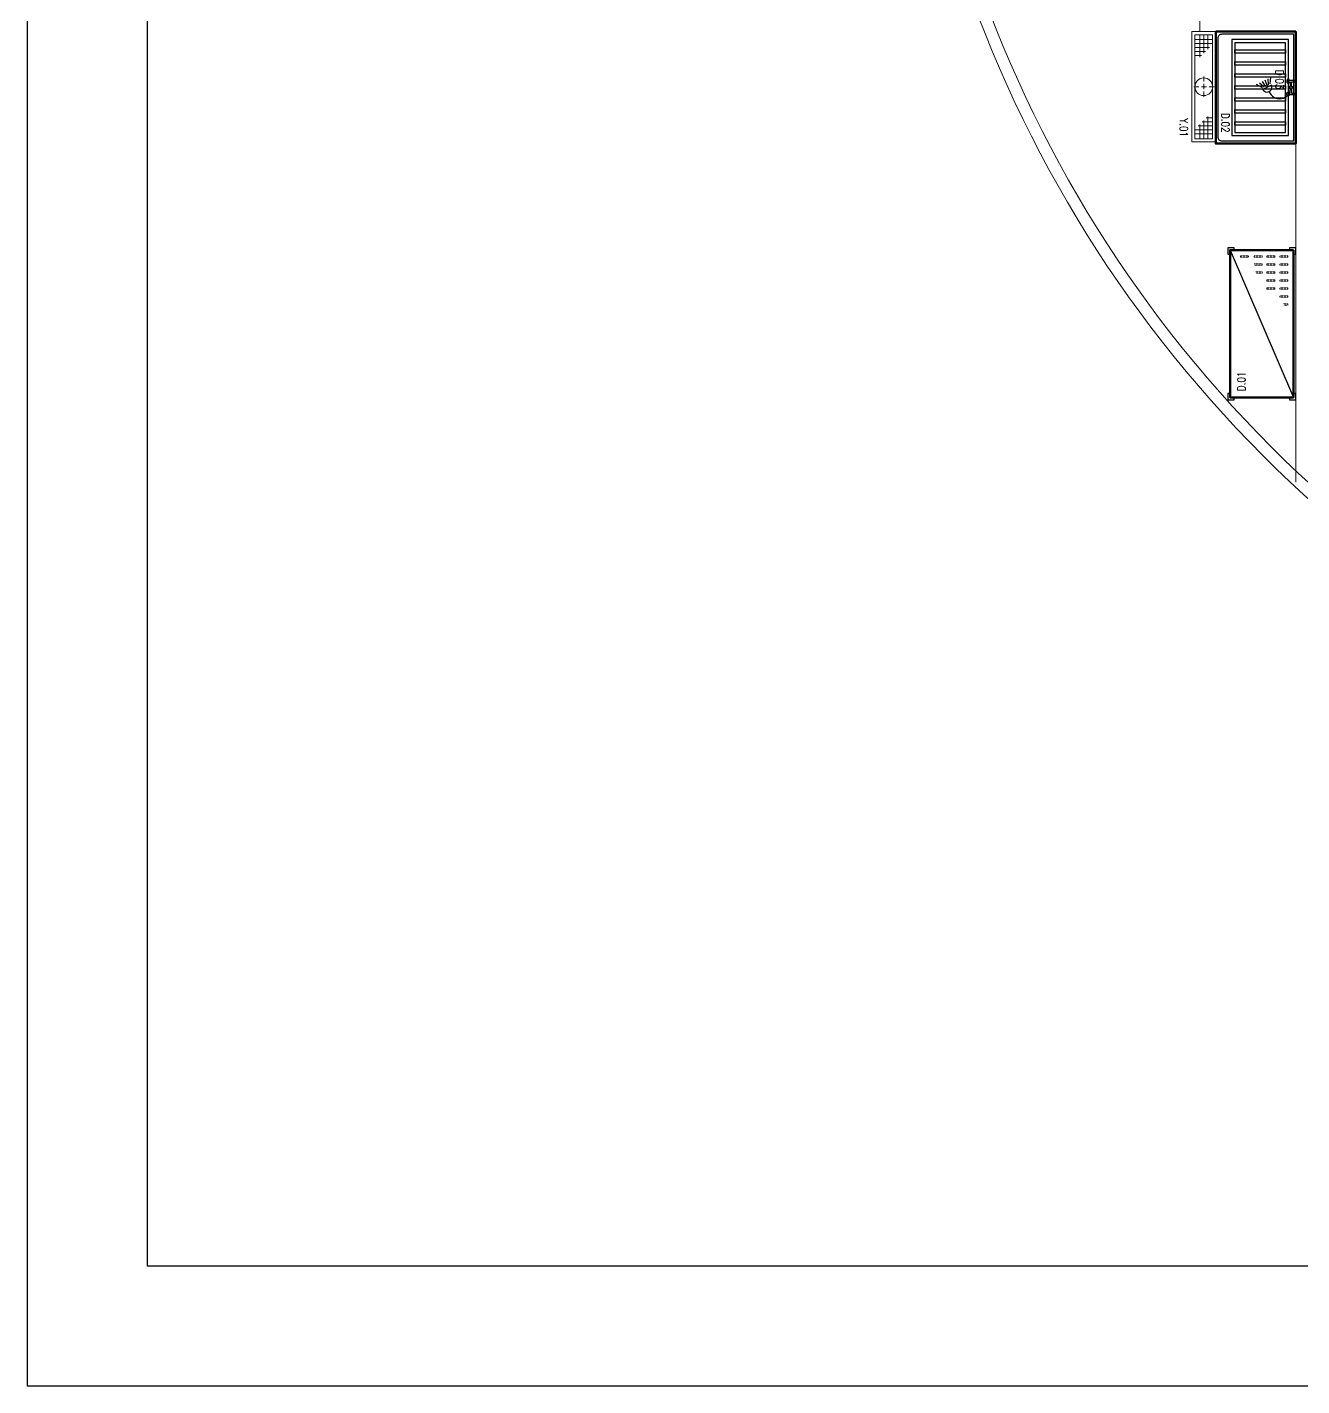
# Model space of a CAD drawing. Extents: x -29316 to 80307, y 54266 to 73016.
# Drawn here: x 19358 to 20951, y 54266 to 55964 of the extents above; entities that cross this region are included whole.
import ezdxf
from ezdxf.enums import TextEntityAlignment as Align

# ---------------------------------------------------------------- set-up
doc = ezdxf.new("R2010")
doc.units = 0
doc.linetypes.add('DASHED2', pattern=[9.525, 6.35, -3.175])
doc.linetypes.add('HIDDEN', pattern=[0.375, 0.25, -0.125])
for name, color, linetype, lineweight in [('-DWG_ANA', 7, 'Continuous', 50), ('-DWG_DETAY1', 7, 'Continuous', 25), ('-DWG_DETAY2', 7, 'Continuous', 15), ('_BOP-MAHALNO', 7, 'Continuous', 20), ('duvar', 12, 'Continuous', 18), ('NO', 7, 'Continuous', 30), ('PLAN', 253, 'Continuous', 15), ('yerizg-a', 7, 'Continuous', 15), ('yerizg-b', 7, 'Continuous', 9)]:
    doc.layers.add(name, color=color, linetype=linetype, lineweight=lineweight)
for name, color, linetype in [('BL-D', 180, 'Continuous'), ('BL-Y', 144, 'Continuous'), ('bosluk', 214, 'Continuous'), ('YRNO', 7, 'Continuous')]:
    doc.layers.add(name, color=color, linetype=linetype)
doc.styles.add('RomanS', font='romans.shx')

# ---------------------------------------------------------------- blocks, each defined once
blk = doc.blocks.new('EKN140')
at = {"layer": '-DWG_ANA', "color": 0}
blk.add_lwpolyline([(0, -100), (0, 0), (140, 0), (140, -100)], close=True, dxfattribs=at)
at = {"layer": '-DWG_DETAY1', "color": 0, "linetype": 'Continuous'}
blk.add_lwpolyline([(3, -92), (3, -3), (137, -3), (137, -92, -0.414214), (132, -97), (8, -97, -0.414214)], format="xyb", close=True, dxfattribs=at)
at = {"layer": '-DWG_DETAY1', "color": 0}
for points in [[(10, -9), (10, -80), (130, -80), (130, -9)], [(14, -13), (14, -76), (126, -76), (126, -13)]]:
    blk.add_lwpolyline(points, close=True, dxfattribs=at)
at = {"layer": '-DWG_DETAY1', "color": 0, "linetype": 'Continuous'}
for points in [[(23, -13), (27, -13), (27, -76), (23, -76)], [(38, -13), (42, -13), (42, -76), (38, -76)], [(53, -13), (57, -13), (57, -76), (53, -76)], [(68, -13), (72, -13), (72, -76), (68, -76)], [(83, -13), (87, -13), (87, -76), (83, -76)], [(98, -13), (102, -13), (102, -76), (98, -76)], [(113, -13), (117, -13), (117, -76), (113, -76)]]:
    blk.add_lwpolyline(points, close=True, dxfattribs=at)
at = {"layer": 'NO', "linetype": 'Continuous', "style": 'RomanS', "width": 0.8}
blk.add_attdef('NO', text='', height=10, dxfattribs=at).set_placement((114, -88), align=Align.MIDDLE)
blk = doc.blocks.new('Y-SIFON')
at = {"layer": 'yerizg-a', "color": 0, "linetype": 'Continuous'}
blk.add_circle((0, 0), 11, dxfattribs=at)
at = {"layer": 'yerizg-b', "color": 0, "linetype": 'DASHED2'}
for points in [[(-13, 0), (13, 0)], [(0, 13), (0, -13)]]:
    blk.add_lwpolyline(points, dxfattribs=at)
blk = doc.blocks.new('1bs-syk313a')
at = {"layer": 'yerizg-a', "color": 0}
blk.add_lwpolyline([(0, 0), (138, 0), (138, -30), (0, -30)], close=True, dxfattribs=at)
at = {"layer": 'yerizg-b', "color": 0}
for p, q in [((4, -10), (22, -10)), ((4, -15), (27, -15)), ((10, -26), (10, -4)), ((15, -4), (15, -26)), ((20, -26), (20, -8)), ((25, -26), (25, -13)), ((134, -10), (106, -10)), ((108, -4), (108, -12)), ((134, -15), (111, -15)), ((113, -4), (113, -17)), ((118, -4), (118, -22)), ((123, -26), (123, -4)), ((128, -4), (128, -26)), ((4, -20), (32, -20)), ((30, -26), (30, -18)), ((134, -20), (116, -20))]:
    blk.add_line(p, q, dxfattribs=at)
blk.add_lwpolyline([(4, -4), (134, -4), (134, -26), (4, -26)], close=True, dxfattribs=at)
at = {"layer": 'PLAN', "color": 0, "linetype": 'Continuous'}
blk.add_blockref('Y-SIFON', (69, -15), dxfattribs=at)
at = {"layer": 'YRNO', "linetype": 'Continuous', "style": 'RomanS', "width": 0.8}
blk.add_attdef('YRNO', text='', height=10, dxfattribs=at).set_placement((120, -40), align=Align.MIDDLE)
blk = doc.blocks.new('INP198')
at = {"layer": '-DWG_ANA', "color": 0}
blk.add_lwpolyline([(3, -3), (187, -3), (187, -82), (3, -82)], close=True, dxfattribs=at)
at = {"layer": '-DWG_DETAY1', "color": 0}
for points in [[(3, -3), (8, -3), (8, 0), (0, 0), (0, -8), (3, -8)], [(187, -3), (187, -8), (190, -8), (190, 0), (182, 0), (182, -3)], [(3, -82), (3, -77), (0, -77), (0, -85), (8, -85), (8, -82)], [(187, -82), (182, -82), (182, -85), (190, -85), (190, -77), (187, -77)]]:
    blk.add_lwpolyline(points, close=True, dxfattribs=at)
blk.add_lwpolyline([(3, -82), (187, -3)], dxfattribs=at)
at = {"layer": '-DWG_DETAY2', "color": 0, "linetype": 'HIDDEN'}
for points in [[(10, -10), (10, -20), (12, -20), (12, -10)], [(20, -10), (20, -20), (22, -20), (22, -10)], [(30, -10), (30, -20), (32, -20), (32, -10)], [(40, -10), (40, -20), (42, -20), (42, -10)], [(50, -10), (50, -20), (52, -20), (52, -10)], [(60, -10), (60, -20), (62, -20), (62, -10)], [(10, -26), (10, -36), (12, -36), (12, -26)], [(20, -26), (20, -36), (22, -36), (22, -26)], [(30, -26), (30, -36), (32, -36), (32, -26)], [(40, -26), (40, -36), (42, -36), (42, -26)], [(50, -26), (50, -36), (52, -36), (52, -26)], [(10, -42), (10, -52), (12, -52), (12, -42)], [(10, -59), (10, -69), (12, -69), (12, -59)]]:
    blk.add_lwpolyline(points, close=True, dxfattribs=at)
for points in [[(72, -15), (72, -10), (70, -10), (70, -16)], [(22, -51), (22, -42), (20, -42), (20, -52)], [(32, -49), (32, -42), (30, -42), (30, -50)]]:
    blk.add_lwpolyline(points, dxfattribs=at)
at = {"layer": 'NO', "linetype": 'Continuous', "style": 'RomanS', "width": 0.8}
blk.add_attdef('NO', text='', height=10, dxfattribs=at).set_placement((167, -68), align=Align.MIDDLE)
blk = doc.blocks.new('1cc-mt003')
at = {"layer": '-DWG_DETAY1', "color": 0, "linetype": 'Continuous'}
for points in [[(-2, -5), (-7, -5), (-7, 0), (-9, 0), (-9, -5), (-9, -8), (-10, -8), (-10, -10, 0.414214), (-9, -11), (-7, -11, 0.414214), (-6, -10), (-6, -8), (-7, -8), (-7, -7), (-2, -7)], [(2, -5), (7, -5), (7, 0), (9, 0), (9, -5), (9, -8), (10, -8), (10, -10, -0.414214), (9, -11), (7, -11, -0.414214), (6, -10), (6, -8), (7, -8), (7, -7), (2, -7)]]:
    blk.add_lwpolyline(points, format="xyb", dxfattribs=at)
at = {"layer": '-DWG_DETAY1', "color": 0}
for points in [[(-4.5, -31.8), (-12.9, -30.8)], [(-3.6, -33.7), (-11.1, -34.3)], [(-3, -30.3), (2.3, -41)], [(-2.6, -35.6), (-9.3, -37.9)], [(-1.7, -37.5), (-7.5, -41.5)], [(-0.7, -39.4), (-5.7, -45.1)], [(0.2, -41.3), (-3.9, -48.7)]]:
    blk.add_lwpolyline(points, dxfattribs=at)
blk.add_circle((0, -6), 2, dxfattribs=at)
for centre, radius, start, end in [((-0.1, -20), 14, 289.8454, 89.7588), ((-0.4, -35.7), 6, 296.5651, 116.5651)]:
    blk.add_arc(centre, radius, start, end, dxfattribs=at)
at = {"layer": 'NO', "linetype": 'Continuous', "style": 'RomanS', "width": 0.8}
blk.add_attdef('NO', text='', height=10, dxfattribs=at).set_placement((-10, -20), align=Align.MIDDLE)

msp = doc.modelspace()

# ---------------------------------------------------------------- linework, layer by layer
at = {"layer": '_BOP-MAHALNO'}
for p, q in [((20943.5, 55958.6), (20813.5, 55958.6)), ((20823.5, 55958.6), (20813.5, 55958.6)), ((20823.5, 55958.6), (20823.5, 55973.6)), ((20943.5, 55958.6), (20823.5, 55958.6)), ((20843.5, 55958.6), (20823.5, 55958.6)), ((20943.5, 55958.6), (20843.5, 55958.6)), ((20943.5, 55395.6), (20943.5, 55958.6))]:
    msp.add_line(p, q, dxfattribs=at)
at = {"layer": 'bosluk', "color": 1}
msp.add_lwpolyline([(19358.4, 59066.3), (19358.4, 54266.3), (26158.4, 54266.3), (26158.4, 59066.3)], close=True, dxfattribs=at)
msp.add_lwpolyline([(19508.4, 58916.3), (19508.4, 54416.3), (26008.4, 54416.3), (26008.4, 58916.3), (19508.4, 58916.3)], dxfattribs=at)
at = {"layer": 'duvar', "color": 253, "ltscale": 5, "true_color": 0x9898cc}
for radius in [1565.5, 1550.5]:
    msp.add_arc((22009.5, 56535.6), radius, 124.5121, 235.4879, dxfattribs=at)

# ---------------------------------------------------------------- block references
at = {"layer": 'BL-D', "rotation": 270}
for name, p, values in [('EKN140', (20943.5, 55958.6), {'NO': 'D.02'}), ('1cc-mt003', (20943.3, 55888.6), {'NO': 'D.03'})]:
    msp.add_blockref(name, p, dxfattribs=at).add_auto_attribs(values)
at = {"layer": 'BL-D'}
ref = msp.add_blockref('INP198', (20943.5, 55688.5), dxfattribs=dict(at, rotation=270))
ref.add_attrib('NO', 'D.01', dxfattribs={"layer": 'NO', "linetype": 'Continuous', "height": 10, "rotation": 450, "style": 'RomanS', "width": 0.8}).set_placement((20875.5, 55521.5), align=Align.MIDDLE)
at = {"layer": 'BL-Y', "rotation": 270}
msp.add_blockref('1bs-syk313a', (20843.5, 55958.6), dxfattribs=at).add_auto_attribs({'YRNO': 'Y.01'})

doc.saveas('drawing.dxf')
